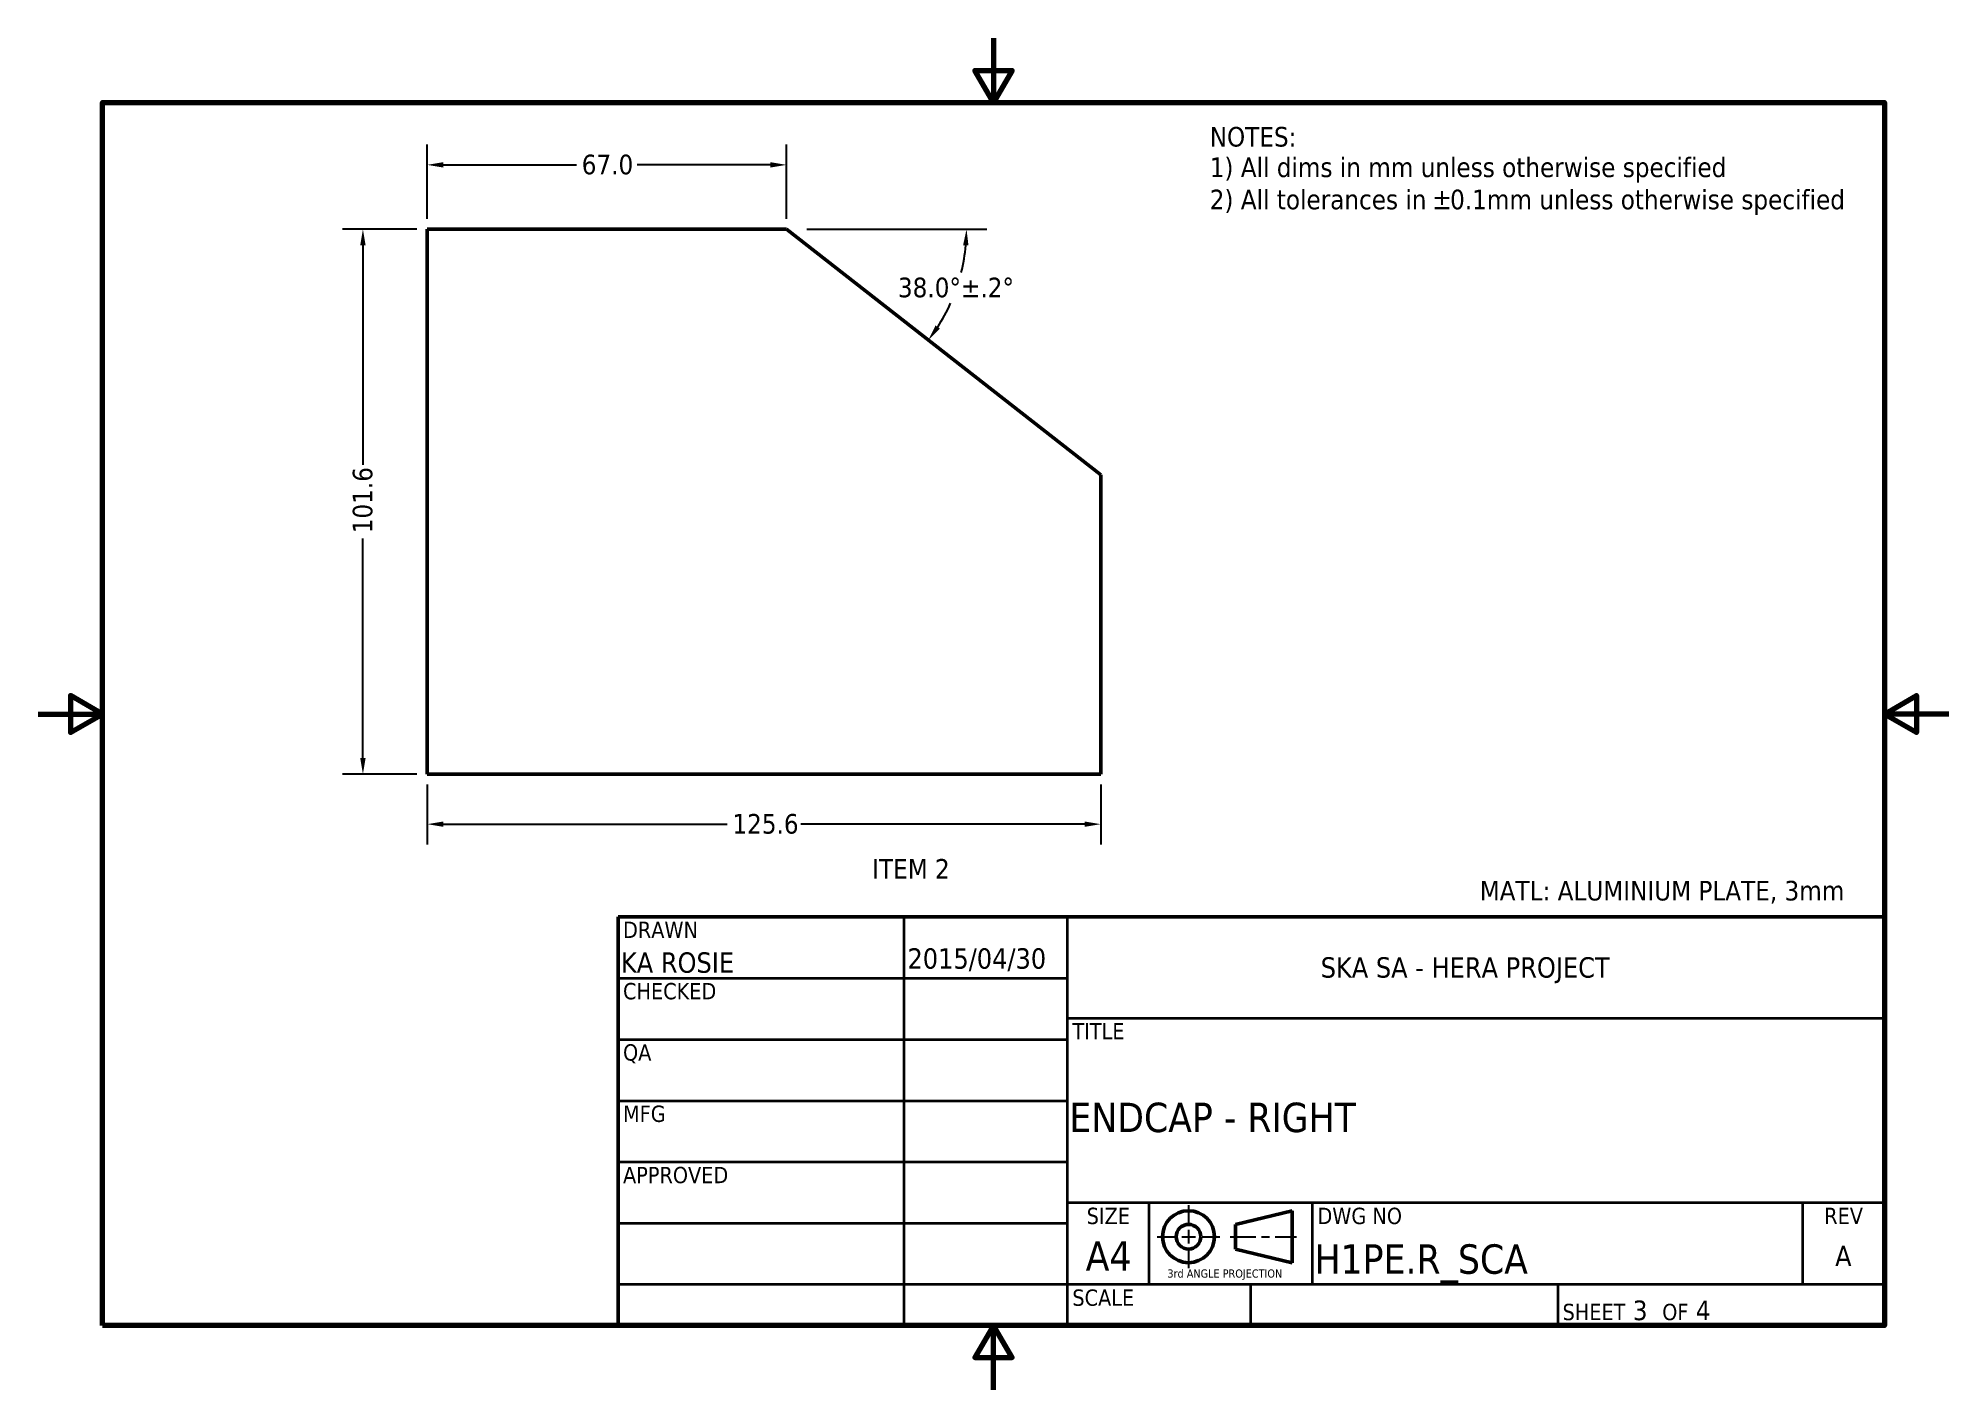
# Model space of a CAD drawing. Header units: millimetres. Extents: x 0 to 356, y 0 to 252.
import ezdxf
from ezdxf.enums import TextEntityAlignment as Align

# ---------------------------------------------------------------- set-up
doc = ezdxf.new("R2010")
doc.units = ezdxf.units.MM
doc.header["$LTSCALE"] = 1.2
for name, color, linetype, lineweight in [('Border (ANSI)', 7, 'Continuous', 70), ('Dimension (ANSI)', 7, 'Continuous', 25), ('Sketch Geometry (ANSI)', 7, 'Continuous', 25), ('Symbol (ANSI)', 7, 'Continuous', 25), ('Title (ANSI)', 7, 'Continuous', 50), ('Visible (ANSI)', 7, 'Continuous', 50)]:
    doc.layers.add(name, color=color, linetype=linetype, lineweight=lineweight)
doc.styles.add('Note Text (ANSI)', font='tahoma.ttf')
doc.styles.add('Text Style30', font='tahoma.ttf')
doc.styles.add('Text Style38', font='tahoma.ttf')
doc.styles.add('Text Style39', font='tahoma.ttf')
doc.dimstyles.new('Default - mm (ANSI)', dxfattribs={"dimscale": 1.2, "dimtxt": 3.048, "dimasz": 2.5, "dimexe": 3.175, "dimexo": 1.6002, "dimgap": 0.8, "dimtad": 0, "dimtoh": 1, "dimdec": 1, "dimrnd": 1e-08, "dimzin": 4, "dimdsep": 46, "dimtxsty": 'Note Text (ANSI)', "dimcen": 0.09, "dimdle": 10, "dimclrd": 256, "dimclre": 256, "dimclrt": 256, "dimadec": 1, "dimazin": 1, "dimtfac": 1, "dimtofl": 0, "dimtmove": 0, "dimatfit": 3, "dimfxl": 1, "dimtolj": 1, "dimtzin": 4, "dimlwd": -1, "dimlwe": -1, "dimarcsym": 0})

# ---------------------------------------------------------------- blocks, each defined once
blk = doc.blocks.new('Borders Default Border')
at = {"layer": 'Border (ANSI)', "flags": 128}
for points in [[(148.5, 210), (148.5, 200), (145.61, 205), (151.39, 205), (148.5, 200)], [(10, 10), (10, 200), (287, 200), (287, 10), (10, 10)], [(0, 105), (10, 105), (5, 107.89), (5, 102.11), (10, 105)], [(297, 105), (287, 105), (292, 107.89), (292, 102.11), (287, 105)], [(148.5, 0), (148.5, 10), (145.61, 5), (151.39, 5), (148.5, 10)]]:
    blk.add_lwpolyline(points, dxfattribs=at)
blk = doc.blocks.new('Title Blocks ANSI - Large')
at = {"layer": 'Title (ANSI)'}
for p, q in [((127, 189.23), (127, 125.73)), ((323.85, 189.23), (127, 189.23)), ((323.85, 125.73), (323.85, 189.23)), ((127, 125.73), (323.85, 125.73))]:
    blk.add_line(p, q, dxfattribs=at)
at = {"layer": 'Title (ANSI)', "lineweight": 35}
for p, q in [((171.45, 125.73), (171.45, 189.23)), ((196.85, 125.73), (196.85, 189.23)), ((127, 179.7), (196.85, 179.7)), ((196.85, 173.48), (323.85, 173.48)), ((127, 170.18), (196.85, 170.18)), ((127, 160.65), (196.85, 160.65)), ((127, 151.13), (196.85, 151.13)), ((323.85, 144.78), (196.85, 144.78)), ((209.55, 132.08), (209.55, 144.78)), ((234.95, 132.08), (234.95, 144.78)), ((311.15, 132.08), (311.15, 144.78)), ((127, 141.6), (196.85, 141.6)), ((196.85, 132.08), (127, 132.08)), ((323.85, 132.08), (196.85, 132.08)), ((225.3, 132.08), (225.3, 125.73)), ((273.05, 132.08), (273.05, 125.73))]:
    blk.add_line(p, q, dxfattribs=at)
at = {"layer": 'Title (ANSI)', "style": 'Text Style38'}
for s, p in [('DRAWN', (127.76, 188.47)), ('CHECKED', (127.76, 178.94)), ('TITLE', (197.61, 172.72)), ('QA', (127.76, 169.42)), ('MFG', (127.76, 159.89)), ('APPROVED', (127.76, 150.37)), ('DWG NO', (235.71, 144.02)), ('SCALE', (197.61, 131.32))]:
    blk.add_text(s, height=2.54, dxfattribs=at).set_placement(p, align=Align.TOP_LEFT)
for s, p in [('SIZE', (203.2, 144.02)), ('REV', (317.5, 144.02))]:
    blk.add_text(s, height=2.54, dxfattribs=at).set_placement(p, align=Align.TOP_CENTER)
at = {"layer": 'Title (ANSI)', "insert": (273.81, 126.49), "char_height": 3.048, "attachment_point": 7, "style": 'Note Text (ANSI)'}
blk.add_mtext('\\fTahoma|b0|i0;\\H2.5400;SHEET\\fTahoma|b0|i0;\\H3.0480; 3  \\fTahoma|b0|i0;\\H2.5400;OF\\fTahoma|b0|i0;\\H3.0480; 4 ', dxfattribs=at)
at = {"layer": 'Title (ANSI)'}
for tag, p, height, style in [('CREATION_DATE_001', (171.98, 181.16), 3.17, 'Text Style39'), ('AUTHOR_001', (127.44, 180.53), 3.17, 'Text Style39'), ('COMPANY_001', (236.22, 179.77), 3.17, 'Text Style39'), ('TITLE_001', (197.15, 155.77), 4.57, 'Text Style30'), ('Sheet_Size_001', (199.68, 134.24), 4.57, 'Text Style30'), ('PART_NUMBER_001', (235.25, 133.76), 4.57, 'Text Style30'), ('REVISION_NUMBER_001', (316.18, 134.94), 3.17, 'Text Style39')]:
    blk.add_attdef(tag, p, '', height=height, dxfattribs=dict(at, style=style))
at = {"layer": 'Title (ANSI)', "style": 'Text Style39'}
for tag, p in [('CHECKED_BY', (127.76, 170.94)), ('CHECKED_DATE', (172.21, 170.94)), ('MFG_APPROVED_BY', (127.76, 151.89)), ('MFG_APPROVED_DATE', (172.21, 151.89)), ('ENG_APPROVED_BY', (127.76, 142.37)), ('ENG_APPROVAL_DATE', (172.21, 142.37))]:
    blk.add_attdef(tag, text='', height=3.17, dxfattribs=at).set_placement(p, align=Align.BOTTOM_LEFT)
blk = doc.blocks.new('3rd ANGLE PROJECTION')
at = {"layer": 'Sketch Geometry (ANSI)', "lineweight": 25}
for p, q in [((-6.99, 5.75), (-6.99, 2.5)), ((-12.74, 0), (-9.49, 0)), ((-8.24, 0), (-5.74, 0)), ((-6.99, 1.25), (-6.99, -1.25)), ((-4.49, 0), (-1.24, 0)), ((0.64, 0), (5.33, 0)), ((6.33, 0), (7.83, 0)), ((8.83, 0), (12.74, 0)), ((-6.99, -2.5), (-6.99, -5.75))]:
    blk.add_line(p, q, dxfattribs=at)
at = {"layer": 'Sketch Geometry (ANSI)', "lineweight": 50}
for p, q in [((1.62, 2.25), (11.99, 4.75)), ((11.99, 4.75), (11.99, -4.75)), ((1.62, 2.25), (1.62, -2.25)), ((1.62, -2.25), (11.99, -4.75))]:
    blk.add_line(p, q, dxfattribs=at)
for radius in [4.75, 2.25]:
    blk.add_circle((-6.99, 0), radius, dxfattribs=at)
at = {"layer": 'Symbol (ANSI)', "insert": (-10.85, -5.98), "char_height": 1.5, "attachment_point": 1, "style": 'Note Text (ANSI)'}
blk.add_mtext('\\fTahoma|b0|i0;\\H1.5000;3rd ANGLE PROJECTION', dxfattribs=at)
blk = doc.blocks.new('*D7')
at = {"layer": 'Defpoints', "color": 0, "transparency": 16777216}
for p in [(72.57, 114.79), (198.21, 114.79), (72.57, 105.46)]:
    blk.add_point(p, dxfattribs=at)
at = {"layer": 'Dimension (ANSI)', "transparency": 16777216}
for p, q in [((72.57, 112.87), (72.57, 101.65)), ((198.21, 112.87), (198.21, 101.65)), ((75.57, 105.46), (128.53, 105.46)), ((195.21, 105.46), (142.24, 105.46))]:
    blk.add_line(p, q, dxfattribs=at)
for points in [[(75.57, 105.96), (75.57, 104.96), (72.57, 105.46)], [(195.21, 105.96), (195.21, 104.96), (198.21, 105.46)]]:
    blk.add_solid(points, dxfattribs=at)
at = {"layer": 'Dimension (ANSI)', "transparency": 16777216, "insert": (129.49, 107.36), "char_height": 3.658, "attachment_point": 1, "style": 'Note Text (ANSI)'}
blk.add_mtext('\\A1;125.6', dxfattribs=at)
blk = doc.blocks.new('*D8')
at = {"layer": 'Defpoints', "color": 0, "transparency": 16777216}
for p in [(60.57, 216.39), (72.57, 216.39), (72.57, 114.79)]:
    blk.add_point(p, dxfattribs=at)
at = {"layer": 'Dimension (ANSI)', "transparency": 16777216}
for p, q in [((70.65, 216.39), (56.76, 216.39)), ((60.57, 213.39), (60.57, 172.44)), ((60.57, 117.79), (60.57, 158.73)), ((70.65, 114.79), (56.76, 114.79))]:
    blk.add_line(p, q, dxfattribs=at)
for points in [[(60.07, 213.39), (61.07, 213.39), (60.57, 216.39)], [(60.07, 117.79), (61.07, 117.79), (60.57, 114.79)]]:
    blk.add_solid(points, dxfattribs=at)
at = {"layer": 'Dimension (ANSI)', "transparency": 16777216, "insert": (58.67, 159.69), "char_height": 3.658, "attachment_point": 1, "rotation": 90, "style": 'Note Text (ANSI)'}
blk.add_mtext('\\A1;101.6', dxfattribs=at)
blk = doc.blocks.new('*D9')
at = {"layer": 'Defpoints', "color": 0, "transparency": 16777216}
for p in [(139.57, 228.39), (72.57, 216.39), (139.57, 216.39)]:
    blk.add_point(p, dxfattribs=at)
at = {"layer": 'Dimension (ANSI)', "transparency": 16777216}
for p, q in [((72.57, 218.31), (72.57, 232.2)), ((139.57, 218.31), (139.57, 232.2)), ((75.57, 228.39), (100.43, 228.39)), ((136.57, 228.39), (111.7, 228.39))]:
    blk.add_line(p, q, dxfattribs=at)
for points in [[(75.57, 228.89), (75.57, 227.89), (72.57, 228.39)], [(136.57, 228.89), (136.57, 227.89), (139.57, 228.39)]]:
    blk.add_solid(points, dxfattribs=at)
at = {"layer": 'Dimension (ANSI)', "transparency": 16777216, "insert": (101.39, 230.29), "char_height": 3.658, "attachment_point": 1, "style": 'Note Text (ANSI)'}
blk.add_mtext('\\A1;67.0', dxfattribs=at)
blk = doc.blocks.new('*D10')
at = {"layer": 'Defpoints', "color": 0, "transparency": 16777216}
for p in [(139.57, 216.39), (141.08, 215.21), (141.49, 216.39), (169.93, 202.01)]:
    blk.add_point(p, dxfattribs=at)
at = {"layer": 'Dimension (ANSI)', "transparency": 16777216}
blk.add_line((143.41, 216.39), (176.98, 216.39), dxfattribs=at)
for start, end in [(346.1086, 354.8826), (327.1174, 335.7289)]:
    blk.add_arc((139.57, 216.39), 33.6, start, end, dxfattribs=at)
for points in [[(172.53, 213.41), (173.53, 213.37), (173.17, 216.39)], [(168.19, 197.86), (167.38, 198.44), (166.04, 195.7)]]:
    blk.add_solid(points, dxfattribs=at)
at = {"layer": 'Dimension (ANSI)', "transparency": 16777216, "insert": (160.37, 207.36), "char_height": 3.6576, "attachment_point": 1, "style": 'Note Text (ANSI)'}
blk.add_mtext('\\A1;38.0°±.2°', dxfattribs=at)

msp = doc.modelspace()

# ---------------------------------------------------------------- linework, layer by layer
at = {"layer": 'Visible (ANSI)'}
for p, q in [((72.57, 216.39), (139.57, 216.39)), ((72.57, 114.79), (72.57, 216.39)), ((139.57, 216.39), (198.21, 170.57)), ((198.21, 170.57), (198.21, 114.79)), ((198.21, 114.79), (72.57, 114.79))]:
    msp.add_line(p, q, dxfattribs=at)

# ---------------------------------------------------------------- block references
for name, p, xscale, yscale, zscale in [('Borders Default Border', (0, 0), 1.199999999999999, 1.199999999999999, 1.199999999999999), ('3rd ANGLE PROJECTION', (221.71, 28.54), 1.02, 1.02, 1.02)]:
    msp.add_blockref(name, p, dxfattribs=dict(xscale=xscale, yscale=yscale, zscale=zscale))
at = {"xscale": 1.199999999999999, "yscale": 1.199999999999999, "zscale": 1.199999999999999}
msp.add_blockref('Title Blocks ANSI - Large', (-44.22, -138.88), dxfattribs=at).add_auto_attribs({'AUTHOR_001': 'KA ROSIE', 'CREATION_DATE_001': '2015/04/30', 'PART_NUMBER_001': 'H1PE.R_SCA', 'TITLE_001': 'ENDCAP - RIGHT', 'Sheet_Size_001': 'A4', 'COMPANY_001': 'SKA SA - HERA PROJECT', 'REVISION_NUMBER_001': 'A'})

# ---------------------------------------------------------------- texts
at = {"layer": 'Symbol (ANSI)', "insert": (218.53, 235.46), "char_height": 3.6576, "width": 120.7809, "attachment_point": 1, "line_spacing_factor": 0.934277, "style": 'Note Text (ANSI)'}
msp.add_mtext('NOTES:\\P1) All dims in mm unless otherwise specified{\\H1.0663x; }\\P2) All tolerances in {\\fArial|b0|i0|c0|p34;\\H1.0833x;±\\fTahoma|b0|i0|c0|p34;\\H0.92308x;0.1mm unless otherwise specified\\H1.0856x; }', dxfattribs=at)
at = {"layer": 'Symbol (ANSI)', "attachment_point": 1, "style": 'Note Text (ANSI)'}
for s, insert, char_height, width in [('{ITEM 2}', (155.56, 98.96), 3.658, 15.8279), ('{MATL: ALUMINIUM PLATE, 3mm}', (268.9, 94.89), 3.6576, 72.574)]:
    msp.add_mtext(s, dxfattribs=dict(at, insert=insert, char_height=char_height, width=width))

# ---------------------------------------------------------------- dimensions: what is measured, and where the dimension line sits
at = {"layer": 'Dimension (ANSI)'}
for base, p1, p2, angle, picture, middle in [((139.57, 228.39), (72.57, 216.39), (139.57, 216.39), 180, '*D9', (106.07, 228.39)), ((60.57, 216.39), (72.57, 114.79), (72.57, 216.39), 90, '*D8', (60.57, 165.59)), ((72.57, 105.46), (198.21, 114.79), (72.57, 114.79), 180, '*D7', (135.39, 105.46))]:
    dim = msp.add_linear_dim(base=base, p1=p1, p2=p2, angle=angle, dimstyle='Default - mm (ANSI)', override={"dimgap": 0.8, "dimtoh": 0, "dimdec": 1, "dimtol": 0, "dimlim": 0, "dimtp": 0, "dimtm": 0, "dimtdec": 2, "dimatfit": 1}, dxfattribs=at)
    dim.commit()
    dim.dimension.update_dxf_attribs({"geometry": picture, "text_midpoint": middle, "dimtype": 160})
dim = msp.add_angular_dim_3p(base=(169.93, 202.01), center=(139.57, 216.39), p1=(141.08, 215.21), p2=(141.49, 216.39), dimstyle='Default - mm (ANSI)', override={"dimgap": 0.8, "dimtih": 1, "dimse1": 1, "dimadec": 1, "dimtol": 1, "dimlim": 0, "dimtp": 0.2, "dimtm": 0.2, "dimtdec": 1}, dxfattribs=at)
dim.commit()
dim.dimension.update_dxf_attribs({"geometry": '*D10', "text_midpoint": (171.34, 205.45), "dimtype": 165})

doc.saveas('drawing.dxf')
